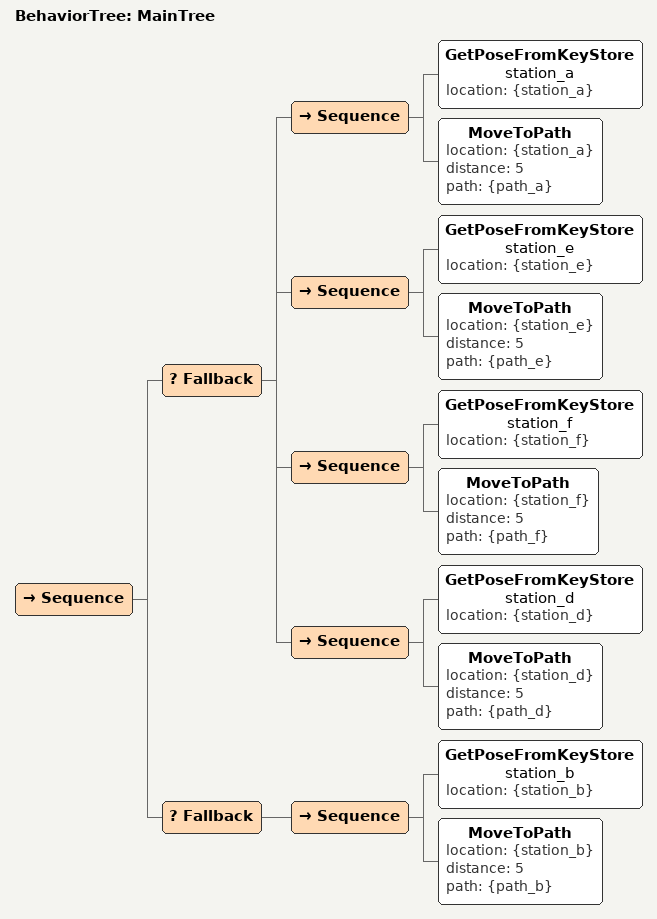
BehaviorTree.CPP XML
<root main_tree_to_execute = "MainTree" >
    <BehaviorTree ID="MainTree">
        <Sequence>
            <!-- StationA, StationE, StationF, StationD in sequence -->
            <Fallback>
                <Sequence>
                    <GetPoseFromKeyStore name="station_a" location="{station_a}" />
                    <MoveToPath location="{station_a}" distance="5" path="{path_a}" />
                </Sequence>
                <Sequence>
                    <GetPoseFromKeyStore name="station_e" location="{station_e}" />
                    <MoveToPath location="{station_e}" distance="5" path="{path_e}" />
                </Sequence>
                <Sequence>
                    <GetPoseFromKeyStore name="station_f" location="{station_f}" />
                    <MoveToPath location="{station_f}" distance="5" path="{path_f}" />
                </Sequence>
                <Sequence>
                    <GetPoseFromKeyStore name="station_d" location="{station_d}" />
                    <MoveToPath location="{station_d}" distance="5" path="{path_d}" />
                </Sequence>
            </Fallback>
            <Fallback>
                <Sequence>
                    <GetPoseFromKeyStore name="station_b" location="{station_b}" />
                    <MoveToPath location="{station_b}" distance="5" path="{path_b}" />
                </Sequence>
            </Fallback>
        </Sequence>
    </BehaviorTree>
 </root>
